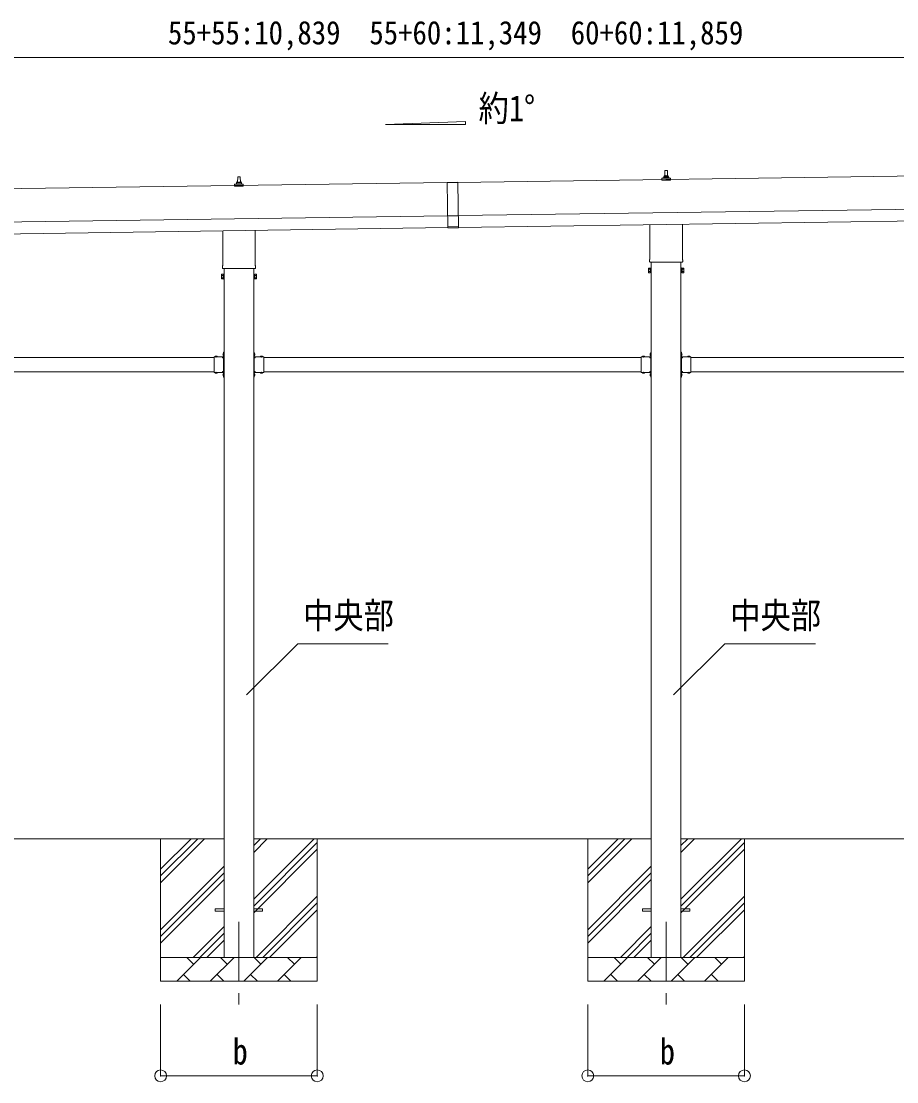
# Model space of a CAD drawing. Units: millimetres, scale not verified. Extents: x -13976 to 14131, y -9754 to 9646.
# Drawn here: x 2326 to 6015, y -704 to 3765 of the extents above; entities that cross this region are included whole.
import ezdxf
from ezdxf.enums import TextEntityAlignment as Align

# ---------------------------------------------------------------- set-up
doc = ezdxf.new("R2010")
doc.units = ezdxf.units.MM
doc.header["$LTSCALE"] = 50
doc.header["$PDMODE"] = 32
doc.header["$PDSIZE"] = 50
doc.linetypes.add('CHAIN1', pattern=[8, 5, -1, 1, -1])
doc.linetypes.add('USER8', pattern=[4, 3, -1])
for name, color, linetype, lineweight in [('0-1_壁線', 7, 'Continuous', 9), ('0-2_建具', 4, 'Continuous', 9), ('0-4_設備', 4, 'Continuous', 9), ('0-6_手摺', 6, 'Continuous', 9), ('0-7_ハッチ', 6, 'Continuous', 9)]:
    doc.layers.add(name, color=color, linetype=linetype, lineweight=lineweight)
doc.styles.add('ＭＳ ゴシック', font='')
doc.styles.get('ＭＳ ゴシック').set_extended_font_data('MS Gothic')

msp = doc.modelspace()

# ---------------------------------------------------------------- linework, layer by layer
at = {"layer": '0-1_壁線'}
for p, q in [((3180.7, 319.78), (1505.7, 319.78)), ((2913.2, 319.78), (2913.2, -280.22)), ((2913.2, 134.73), (3098.25, 319.78)), ((2913.2, 163.01), (3069.96, 319.78)), ((2913.2, 191.3), (3041.68, 319.78)), ((4980.7, 319.78), (3305.7, 319.78)), ((3305.7, 64.68), (3560.8, 319.78)), ((3305.7, 262.67), (3362.81, 319.78)), ((3305.7, 290.95), (3334.52, 319.78)), ((3573.2, 319.78), (3573.2, -280.22)), ((4713.2, 319.78), (4713.2, -280.22)), ((4713.2, 134.73), (4898.25, 319.78)), ((4713.2, 163.01), (4869.96, 319.78)), ((4713.2, 191.3), (4841.68, 319.78)), ((6780.7, 319.78), (5105.7, 319.78)), ((5105.7, 64.68), (5360.8, 319.78)), ((5105.7, 262.67), (5162.81, 319.78)), ((5105.7, 290.95), (5134.52, 319.78)), ((5373.2, 319.78), (5373.2, -280.22)), ((3305.7, 36.39), (3573.2, 303.89)), ((3305.7, 8.11), (3573.2, 275.61)), ((5105.7, 36.39), (5373.2, 303.89)), ((5105.7, 8.11), (5373.2, 275.61)), ((2913.2, -63.26), (3180.7, 204.24)), ((4713.2, -63.26), (4980.7, 204.24)), ((2913.2, -91.55), (3180.7, 175.95)), ((2913.2, -119.83), (3180.7, 147.67)), ((4713.2, -91.55), (4980.7, 175.95)), ((4713.2, -119.83), (4980.7, 147.67)), ((3315.35, -180.22), (3573.2, 77.62)), ((3343.64, -180.22), (3573.2, 49.34)), ((5115.35, -180.22), (5373.2, 77.62)), ((5143.64, -180.22), (5373.2, 49.34)), ((3371.92, -180.22), (3573.2, 21.05)), ((5171.92, -180.22), (5373.2, 21.05)), ((3050.8, -180.22), (3180.7, -50.32)), ((3079.08, -180.22), (3180.7, -78.61)), ((4850.8, -180.22), (4980.7, -50.32)), ((4879.08, -180.22), (4980.7, -78.61)), ((3107.36, -180.22), (3180.7, -106.89)), ((4907.36, -180.22), (4980.7, -106.89)), ((3569.91, -180.22), (3573.2, -176.94)), ((5369.91, -180.22), (5373.2, -176.94)), ((2913.2, -180.22), (3573.2, -180.22)), ((2981.06, -280.22), (3081.06, -180.22)), ((3052.51, -208.78), (3023.96, -180.22)), ((3122.49, -280.22), (3222.49, -180.22)), ((3193.93, -208.78), (3165.38, -180.22)), ((3263.91, -280.22), (3363.91, -180.22)), ((3335.35, -208.78), (3306.8, -180.22)), ((3405.33, -280.22), (3505.33, -180.22)), ((3476.78, -208.78), (3448.22, -180.22)), ((4713.2, -180.22), (5373.2, -180.22)), ((4781.06, -280.22), (4881.06, -180.22)), ((4852.51, -208.78), (4823.96, -180.22)), ((4922.49, -280.22), (5022.49, -180.22)), ((4993.93, -208.78), (4965.38, -180.22)), ((5063.91, -280.22), (5163.91, -180.22)), ((5135.35, -208.78), (5106.8, -180.22)), ((5205.33, -280.22), (5305.33, -180.22)), ((5276.78, -208.78), (5248.22, -180.22)), ((3009.62, -251.67), (3038.17, -280.22)), ((3151.04, -251.67), (3179.59, -280.22)), ((3292.46, -251.67), (3321.01, -280.22)), ((3433.88, -251.67), (3462.44, -280.22)), ((4809.62, -251.67), (4838.17, -280.22)), ((4951.04, -251.67), (4979.59, -280.22)), ((5092.46, -251.67), (5121.01, -280.22)), ((5233.88, -251.67), (5262.44, -280.22)), ((3573.2, -280.22), (2913.2, -280.22)), ((5373.2, -280.22), (4713.2, -280.22))]:
    msp.add_line(p, q, dxfattribs=at)
at = {"layer": '0-2_建具', "color": 7, "linetype": 'CHAIN1'}
for p, q in [((3243.2, -30.22), (3243.2, -379.22)), ((5043.2, -30.22), (5043.2, -379.22))]:
    msp.add_line(p, q, dxfattribs=at)
at = {"layer": '0-4_設備'}
for p, q in [((9530.59, 3162.44), (4165.63, 3085.8)), ((5037.42, 3111.18), (5038.15, 3134.71)), ((5039.15, 3135.68), (5047.7, 3135.68)), ((5048.7, 3134.71), (5049.42, 3111.18)), ((4120.64, 3085.16), (-1244.31, 3008.51)), ((3233.42, 3081.26), (3233.42, 3085.47)), ((3234.42, 3085.47), (3252.42, 3085.47)), ((3237.42, 3085.47), (3238.15, 3109)), ((3239.15, 3109.97), (3247.7, 3109.97)), ((3248.7, 3109), (3249.42, 3085.47)), ((3253.42, 3081.26), (3253.42, 3085.47)), ((4120.62, 3086.16), (4165.62, 3086.8)), ((4120.62, 3086.16), (4123.37, 2894.18)), ((4165.63, 3085.8), (4120.64, 3085.16)), ((4165.62, 3086.8), (4168.36, 2894.82)), ((5025.17, 3095.68), (5025.17, 3103.4)), ((5061.67, 3095.68), (5025.17, 3095.68)), ((5025.56, 3104.18), (5061.29, 3104.18)), ((5025.94, 3104.37), (5032.66, 3106)), ((5033.04, 3106.18), (5053.81, 3106.18)), ((5033.42, 3106.97), (5033.42, 3111.18)), ((5034.42, 3111.18), (5052.42, 3111.18)), ((5053.42, 3106.97), (5053.42, 3111.18)), ((5060.91, 3104.37), (5054.19, 3106)), ((5061.67, 3095.68), (5061.67, 3103.4)), ((3225.17, 3069.97), (3225.17, 3077.68)), ((3261.67, 3069.97), (3225.17, 3069.97)), ((3225.56, 3078.47), (3261.29, 3078.47)), ((3225.94, 3078.66), (3232.66, 3080.29)), ((3233.04, 3080.47), (3253.81, 3080.47)), ((3260.91, 3078.66), (3254.19, 3080.29)), ((3261.67, 3069.97), (3261.67, 3077.68)), ((4167.63, 2945.81), (9532.59, 3022.45)), ((4168.35, 2895.82), (9533.3, 2972.46)), ((-1242.31, 2868.53), (4122.64, 2945.17)), ((4167.64, 2945.31), (4122.65, 2944.67)), ((4975.12, 2761.7), (4975.12, 2907.34)), ((5111.72, 2909.29), (5111.72, 2761.7)), ((-1241.6, 2818.53), (4123.35, 2895.17)), ((3175.12, 2735.98), (3175.12, 2881.63)), ((3311.72, 2883.58), (3311.72, 2735.98)), ((4168.29, 2899.82), (4123.3, 2899.17)), ((4168.36, 2894.82), (4123.37, 2894.18)), ((3173.42, 2727.21), (3173.42, 2732.71)), ((3313.42, 2732.71), (3313.42, 2727.21)), ((4973.42, 2752.92), (4973.42, 2758.42)), ((5111.36, 2749.42), (4975.49, 2749.42)), ((4980.7, 2749.42), (4980.7, -180.22)), ((5105.7, -180.22), (5105.7, 2749.42)), ((5113.42, 2758.42), (5113.42, 2752.92)), ((3169.42, 2697.71), (3170.18, 2699.02)), ((3169.42, 2697.71), (3169.42, 2680.71)), ((3176.42, 2694.12), (3170.18, 2694.12)), ((3176.42, 2684.3), (3170.18, 2684.3)), ((3311.36, 2723.71), (3175.49, 2723.71)), ((3180.7, 2723.71), (3180.7, -180.22)), ((3305.7, -180.22), (3305.7, 2723.71)), ((3310.42, 2694.12), (3316.66, 2694.12)), ((3310.42, 2684.3), (3316.66, 2684.3)), ((3317.42, 2697.71), (3316.66, 2699.02)), ((3317.42, 2697.71), (3317.42, 2680.71)), ((4969.42, 2723.42), (4970.18, 2724.74)), ((4969.42, 2723.42), (4969.42, 2706.42)), ((4969.42, 2706.42), (4970.18, 2705.11)), ((4976.42, 2719.83), (4970.18, 2719.83)), ((4976.42, 2710.02), (4970.18, 2710.02)), ((4976.42, 2705.11), (4970.18, 2705.11)), ((4978.92, 2705.72), (4976.42, 2705.72)), ((5107.92, 2705.72), (5110.42, 2705.72)), ((5110.42, 2719.83), (5116.66, 2719.83)), ((5110.42, 2710.02), (5116.66, 2710.02)), ((5110.42, 2705.11), (5116.66, 2705.11)), ((5117.42, 2723.42), (5116.66, 2724.74)), ((5117.42, 2706.42), (5116.66, 2705.11)), ((5117.42, 2723.42), (5117.42, 2706.42)), ((3169.42, 2680.71), (3170.18, 2679.39)), ((3176.42, 2679.39), (3170.18, 2679.39)), ((3178.92, 2680.01), (3176.42, 2680.01)), ((3307.92, 2680.01), (3310.42, 2680.01)), ((3310.42, 2679.39), (3316.66, 2679.39)), ((3317.42, 2680.71), (3316.66, 2679.39)), ((3178.7, 2370.78), (3180.7, 2370.78)), ((3178.7, 2370.78), (3178.7, 2350.78)), ((3180.7, 2370.78), (3180.7, 2350.78)), ((3307.7, 2370.78), (3305.7, 2370.78)), ((3305.7, 2370.78), (3305.7, 2350.78)), ((3307.7, 2370.78), (3307.7, 2350.78)), ((4978.7, 2370.78), (4980.7, 2370.78)), ((4978.7, 2370.78), (4978.7, 2350.78)), ((4980.7, 2370.78), (4980.7, 2350.78)), ((5107.7, 2370.78), (5105.7, 2370.78)), ((5105.7, 2370.78), (5105.7, 2350.78)), ((5107.7, 2370.78), (5107.7, 2350.78)), ((1547.7, 2347.78), (3138.7, 2347.78)), ((3138.7, 2350.78), (3138.7, 2284.78)), ((3138.7, 2350.78), (3178.7, 2350.78)), ((3141.8, 2351.29), (3141.8, 2350.78)), ((3141.8, 2350.78), (3153.6, 2350.78)), ((3178.19, 2366.68), (3178.7, 2366.68)), ((3178.7, 2366.68), (3178.7, 2354.88)), ((3180.7, 2363.78), (3178.7, 2363.78)), ((3180.7, 2357.78), (3178.7, 2357.78)), ((3178.7, 2346.78), (3178.7, 2288.78)), ((3305.7, 2363.78), (3307.7, 2363.78)), ((3305.7, 2357.78), (3307.7, 2357.78)), ((3308.21, 2366.68), (3307.7, 2366.68)), ((3307.7, 2366.68), (3307.7, 2354.88)), ((3347.7, 2350.78), (3307.7, 2350.78)), ((3307.7, 2346.78), (3307.7, 2288.78)), ((3344.6, 2350.78), (3332.8, 2350.78)), ((3344.6, 2351.29), (3344.6, 2350.78)), ((3347.7, 2350.78), (3347.7, 2284.78)), ((3347.7, 2347.78), (4938.7, 2347.78)), ((4938.7, 2350.78), (4938.7, 2284.78)), ((4938.7, 2350.78), (4978.7, 2350.78)), ((4941.8, 2351.29), (4941.8, 2350.78)), ((4941.8, 2350.78), (4953.6, 2350.78)), ((4978.19, 2366.68), (4978.7, 2366.68)), ((4978.7, 2366.68), (4978.7, 2354.88)), ((4980.7, 2363.78), (4978.7, 2363.78)), ((4980.7, 2357.78), (4978.7, 2357.78)), ((4978.7, 2346.78), (4978.7, 2288.78)), ((5105.7, 2363.78), (5107.7, 2363.78)), ((5105.7, 2357.78), (5107.7, 2357.78)), ((5108.21, 2366.68), (5107.7, 2366.68)), ((5107.7, 2366.68), (5107.7, 2354.88)), ((5147.7, 2350.78), (5107.7, 2350.78)), ((5107.7, 2346.78), (5107.7, 2288.78)), ((5144.6, 2350.78), (5132.8, 2350.78)), ((5144.6, 2351.29), (5144.6, 2350.78)), ((5147.7, 2350.78), (5147.7, 2284.78)), ((5147.7, 2347.78), (6738.7, 2347.78)), ((1547.7, 2287.78), (3138.7, 2287.78)), ((3138.7, 2284.78), (3178.7, 2284.78)), ((3141.8, 2284.27), (3141.8, 2284.78)), ((3141.8, 2284.78), (3153.6, 2284.78)), ((3174.7, 2287.78), (3180.2, 2287.78)), ((3178.7, 2286.78), (3174.7, 2286.78)), ((3178.19, 2280.68), (3178.7, 2280.68)), ((3178.7, 2284.78), (3178.7, 2264.78)), ((3178.7, 2280.68), (3178.7, 2268.88)), ((3180.7, 2284.78), (3180.7, 2264.78)), ((3305.7, 2284.78), (3305.7, 2264.78)), ((3311.7, 2287.78), (3306.2, 2287.78)), ((3307.7, 2286.78), (3311.7, 2286.78)), ((3307.7, 2284.78), (3307.7, 2264.78)), ((3347.7, 2284.78), (3307.7, 2284.78)), ((3308.21, 2280.68), (3307.7, 2280.68)), ((3307.7, 2280.68), (3307.7, 2268.88)), ((3344.6, 2284.78), (3332.8, 2284.78)), ((3344.6, 2284.27), (3344.6, 2284.78)), ((3347.7, 2287.78), (4938.7, 2287.78)), ((4938.7, 2284.78), (4978.7, 2284.78)), ((4941.8, 2284.27), (4941.8, 2284.78)), ((4941.8, 2284.78), (4953.6, 2284.78)), ((4974.7, 2287.78), (4980.2, 2287.78)), ((4978.7, 2286.78), (4974.7, 2286.78)), ((4978.19, 2280.68), (4978.7, 2280.68)), ((4978.7, 2284.78), (4978.7, 2264.78)), ((4978.7, 2280.68), (4978.7, 2268.88)), ((4980.7, 2284.78), (4980.7, 2264.78)), ((5105.7, 2284.78), (5105.7, 2264.78)), ((5111.7, 2287.78), (5106.2, 2287.78)), ((5107.7, 2286.78), (5111.7, 2286.78)), ((5107.7, 2284.78), (5107.7, 2264.78)), ((5147.7, 2284.78), (5107.7, 2284.78)), ((5108.21, 2280.68), (5107.7, 2280.68)), ((5107.7, 2280.68), (5107.7, 2268.88)), ((5144.6, 2284.78), (5132.8, 2284.78)), ((5144.6, 2284.27), (5144.6, 2284.78)), ((5147.7, 2287.78), (6738.7, 2287.78)), ((3180.7, 2277.78), (3178.7, 2277.78)), ((3180.7, 2271.78), (3178.7, 2271.78)), ((3178.7, 2264.78), (3180.7, 2264.78)), ((3305.7, 2277.78), (3307.7, 2277.78)), ((3305.7, 2271.78), (3307.7, 2271.78)), ((3307.7, 2264.78), (3305.7, 2264.78)), ((4980.7, 2277.78), (4978.7, 2277.78)), ((4980.7, 2271.78), (4978.7, 2271.78)), ((4978.7, 2264.78), (4980.7, 2264.78)), ((5105.7, 2277.78), (5107.7, 2277.78)), ((5105.7, 2271.78), (5107.7, 2271.78)), ((5107.7, 2264.78), (5105.7, 2264.78)), ((3143.2, 24.28), (3180.7, 24.28)), ((3143.2, 15.28), (3143.2, 24.28)), ((3143.2, 15.28), (3180.7, 15.28)), ((3305.7, 24.28), (3343.2, 24.28)), ((3305.7, 15.28), (3343.2, 15.28)), ((3343.2, 15.28), (3343.2, 24.28)), ((4943.2, 24.28), (4980.7, 24.28)), ((4943.2, 15.28), (4943.2, 24.28)), ((4943.2, 15.28), (4980.7, 15.28)), ((5105.7, 24.28), (5143.2, 24.28)), ((5105.7, 15.28), (5143.2, 15.28)), ((5143.2, 15.28), (5143.2, 24.28))]:
    msp.add_line(p, q, dxfattribs=at)
for points in [[(3861.54, 3330.35), (4197.54, 3342.77), (4197.54, 3330.35)], [(3178.92, 2678.71), (3178.92, 2699.71), (3180.92, 2699.71), (3180.92, 2678.71)], [(3307.92, 2678.71), (3307.92, 2699.71), (3305.92, 2699.71), (3305.92, 2678.71)], [(4978.92, 2704.42), (4978.92, 2725.42), (4980.92, 2725.42), (4980.92, 2704.42)], [(5107.92, 2704.42), (5107.92, 2725.42), (5105.92, 2725.42), (5105.92, 2704.42)]]:
    msp.add_lwpolyline(points, close=True, dxfattribs=at)
for points in [[(3176.42, 2679.39), (3176.42, 2699.02), (3170.18, 2699.02)], [(3176.42, 2680.01), (3176.42, 2698.41), (3178.92, 2698.41)], [(3310.42, 2680.01), (3310.42, 2698.41), (3307.92, 2698.41)], [(3310.42, 2679.39), (3310.42, 2699.02), (3316.66, 2699.02)], [(4976.42, 2705.11), (4976.42, 2724.74), (4970.18, 2724.74)], [(4976.42, 2705.72), (4976.42, 2724.12), (4978.92, 2724.12)], [(5110.42, 2705.72), (5110.42, 2724.12), (5107.92, 2724.12)], [(5110.42, 2705.11), (5110.42, 2724.74), (5116.66, 2724.74)], [(3141.8, 2351.29), (3153.6, 2351.29), (3153.6, 2350.78)], [(3178.7, 2346.78), (3174.7, 2346.78), (3174.7, 2348.78), (3178.7, 2348.78)], [(3174.7, 2347.78), (3180.2, 2347.78), (3180.2, 2287.78)], [(3178.19, 2366.68), (3178.19, 2354.88), (3178.7, 2354.88)], [(3311.7, 2347.78), (3306.2, 2347.78), (3306.2, 2287.78)], [(3308.21, 2366.68), (3308.21, 2354.88), (3307.7, 2354.88)], [(3307.7, 2346.78), (3311.7, 2346.78), (3311.7, 2348.78), (3307.7, 2348.78)], [(3344.6, 2351.29), (3332.8, 2351.29), (3332.8, 2350.78)], [(4941.8, 2351.29), (4953.6, 2351.29), (4953.6, 2350.78)], [(4978.7, 2346.78), (4974.7, 2346.78), (4974.7, 2348.78), (4978.7, 2348.78)], [(4974.7, 2347.78), (4980.2, 2347.78), (4980.2, 2287.78)], [(4978.19, 2366.68), (4978.19, 2354.88), (4978.7, 2354.88)], [(5111.7, 2347.78), (5106.2, 2347.78), (5106.2, 2287.78)], [(5108.21, 2366.68), (5108.21, 2354.88), (5107.7, 2354.88)], [(5107.7, 2346.78), (5111.7, 2346.78), (5111.7, 2348.78), (5107.7, 2348.78)], [(5144.6, 2351.29), (5132.8, 2351.29), (5132.8, 2350.78)], [(3141.8, 2284.27), (3153.6, 2284.27), (3153.6, 2284.78)], [(3178.7, 2288.78), (3174.7, 2288.78), (3174.7, 2286.78)], [(3178.19, 2280.68), (3178.19, 2268.88), (3178.7, 2268.88)], [(3307.7, 2288.78), (3311.7, 2288.78), (3311.7, 2286.78)], [(3308.21, 2280.68), (3308.21, 2268.88), (3307.7, 2268.88)], [(3344.6, 2284.27), (3332.8, 2284.27), (3332.8, 2284.78)], [(4941.8, 2284.27), (4953.6, 2284.27), (4953.6, 2284.78)], [(4978.7, 2288.78), (4974.7, 2288.78), (4974.7, 2286.78)], [(4978.19, 2280.68), (4978.19, 2268.88), (4978.7, 2268.88)], [(5107.7, 2288.78), (5111.7, 2288.78), (5111.7, 2286.78)], [(5108.21, 2280.68), (5108.21, 2268.88), (5107.7, 2268.88)], [(5144.6, 2284.27), (5132.8, 2284.27), (5132.8, 2284.78)]]:
    msp.add_lwpolyline(points, dxfattribs=at)
at = {"layer": '0-4_設備', "linetype": 'USER8'}
for points in [[(3145.2, 2353.39), (3146.55, 2350.61), (3147.7, 2350)], [(3150.2, 2353.39), (3148.84, 2350.61), (3147.7, 2350)], [(3176.09, 2363.28), (3178.86, 2361.92), (3179.47, 2360.78)], [(3176.09, 2358.28), (3178.86, 2359.63), (3179.47, 2360.78)], [(3310.31, 2363.28), (3307.53, 2361.92), (3306.92, 2360.78)], [(3310.31, 2358.28), (3307.53, 2359.63), (3306.92, 2360.78)], [(3336.2, 2353.39), (3337.55, 2350.61), (3338.7, 2350)], [(3341.2, 2353.39), (3339.84, 2350.61), (3338.7, 2350)], [(4945.2, 2353.39), (4946.55, 2350.61), (4947.7, 2350)], [(4950.2, 2353.39), (4948.84, 2350.61), (4947.7, 2350)], [(4976.09, 2363.28), (4978.86, 2361.92), (4979.47, 2360.78)], [(4976.09, 2358.28), (4978.86, 2359.63), (4979.47, 2360.78)], [(5110.31, 2363.28), (5107.53, 2361.92), (5106.92, 2360.78)], [(5110.31, 2358.28), (5107.53, 2359.63), (5106.92, 2360.78)], [(5136.2, 2353.39), (5137.55, 2350.61), (5138.7, 2350)], [(5141.2, 2353.39), (5139.84, 2350.61), (5138.7, 2350)], [(3145.2, 2282.17), (3146.55, 2284.94), (3147.7, 2285.55)], [(3150.2, 2282.17), (3148.84, 2284.94), (3147.7, 2285.55)], [(3336.2, 2282.17), (3337.55, 2284.94), (3338.7, 2285.55)], [(3341.2, 2282.17), (3339.84, 2284.94), (3338.7, 2285.55)], [(4945.2, 2282.17), (4946.55, 2284.94), (4947.7, 2285.55)], [(4950.2, 2282.17), (4948.84, 2284.94), (4947.7, 2285.55)], [(5136.2, 2282.17), (5137.55, 2284.94), (5138.7, 2285.55)], [(5141.2, 2282.17), (5139.84, 2284.94), (5138.7, 2285.55)], [(3176.09, 2277.28), (3178.86, 2275.92), (3179.47, 2274.78)], [(3176.09, 2272.28), (3178.86, 2273.63), (3179.47, 2274.78)], [(3310.31, 2277.28), (3307.53, 2275.92), (3306.92, 2274.78)], [(3310.31, 2272.28), (3307.53, 2273.63), (3306.92, 2274.78)], [(4976.09, 2277.28), (4978.86, 2275.92), (4979.47, 2274.78)], [(4976.09, 2272.28), (4978.86, 2273.63), (4979.47, 2274.78)], [(5110.31, 2277.28), (5107.53, 2275.92), (5106.92, 2274.78)], [(5110.31, 2272.28), (5107.53, 2273.63), (5106.92, 2274.78)]]:
    msp.add_lwpolyline(points, dxfattribs=at)
at = {"layer": '0-4_設備'}
for centre, radius, start, end in [((5039.15, 3134.68), 1, 90, 178.60509), ((5047.7, 3134.68), 1, 1.39491, 90), ((3237.51, 3084.84), 4.13, 90, 171.17633), ((3234.42, 3084.47), 1, 90, 180), ((3239.15, 3108.97), 1, 90, 178.60509), ((3246.76, 3085.47), 4.83, 133.60282, 180), ((3240.09, 3085.47), 4.83, 0, 46.39718), ((3247.7, 3108.97), 1, 1.39491, 90), ((3249.34, 3084.84), 4.13, 8.82367, 90), ((3252.42, 3084.47), 1, 0, 90), ((5026.17, 3103.4), 1, 103.62699, 180), ((5032.42, 3106.97), 1, 283.62699, 0), ((5037.51, 3110.55), 4.13, 90, 171.17633), ((5034.42, 3110.18), 1, 90, 180), ((5046.76, 3111.18), 4.83, 133.60282, 180), ((5040.09, 3111.18), 4.83, 0, 46.39718), ((5049.34, 3110.55), 4.13, 8.82367, 90), ((5052.42, 3110.18), 1, 0, 90), ((5054.42, 3106.97), 1, 180, 256.37301), ((5060.67, 3103.4), 1, 0, 76.37301), ((3226.17, 3077.68), 1, 103.62699, 180), ((3232.42, 3081.26), 1, 283.62699, 0), ((3254.42, 3081.26), 1, 180, 256.37301), ((3260.67, 3077.68), 1, 0, 76.37301), ((3177.42, 2732.71), 4, 125.09963, 180), ((3177.42, 2727.21), 4, 180, 194.47751), ((3309.42, 2732.71), 4, 0, 54.90037), ((3309.42, 2727.21), 4, 345.52249, 0), ((4977.42, 2758.42), 4, 125.09963, 180), ((4977.42, 2752.92), 4, 180, 194.47751), ((4977.42, 2752.92), 4, 194.47751, 241.04498), ((5109.42, 2752.92), 4, 298.95502, 345.52249), ((5109.42, 2758.42), 4, 0, 54.90037), ((5109.42, 2752.92), 4, 345.52249, 0), ((3185.66, 2689.21), 16.24, 162.41205, 197.58795), ((3173.77, 2696.57), 4.34, 145.61575, 214.38425), ((3173.77, 2681.85), 4.34, 145.61575, 214.38425), ((3177.42, 2727.21), 4, 194.47751, 241.04498), ((3309.42, 2727.21), 4, 298.95502, 345.52249), ((3301.18, 2689.21), 16.24, 342.41205, 17.58795), ((3313.08, 2696.57), 4.34, 325.61575, 34.38425), ((3313.08, 2681.85), 4.34, 325.61575, 34.38425), ((4985.66, 2714.92), 16.24, 162.41205, 197.58795), ((4973.77, 2722.28), 4.34, 145.61575, 214.38425), ((4973.77, 2707.56), 4.34, 145.61575, 214.38425), ((5101.18, 2714.92), 16.24, 342.41205, 17.58795), ((5113.08, 2722.28), 4.34, 325.61575, 34.38425), ((5113.08, 2707.56), 4.34, 325.61575, 34.38425), ((3147.7, 2345.55), 8.23, 44.2189, 135.7811), ((3183.93, 2360.78), 8.23, 134.2189, 225.7811), ((3178.7, 2350.78), 2, 270, 0), ((3307.7, 2350.78), 2, 180, 270), ((3302.46, 2360.78), 8.23, 314.2189, 45.7811), ((3338.7, 2345.55), 8.23, 44.2189, 135.7811), ((4947.7, 2345.55), 8.23, 44.2189, 135.7811), ((4983.93, 2360.78), 8.23, 134.2189, 225.7811), ((4978.7, 2350.78), 2, 270, 0), ((5107.7, 2350.78), 2, 180, 270), ((5102.46, 2360.78), 8.23, 314.2189, 45.7811), ((5138.7, 2345.55), 8.23, 44.2189, 135.7811), ((3147.7, 2290.01), 8.23, 224.2189, 315.7811), ((3183.93, 2274.78), 8.23, 134.2189, 225.7811), ((3178.7, 2284.78), 2, 0, 90), ((3307.7, 2284.78), 2, 90, 180), ((3302.46, 2274.78), 8.23, 314.2189, 45.7811), ((3338.7, 2290.01), 8.23, 224.2189, 315.7811), ((4947.7, 2290.01), 8.23, 224.2189, 315.7811), ((4983.93, 2274.78), 8.23, 134.2189, 225.7811), ((4978.7, 2284.78), 2, 0, 90), ((5107.7, 2284.78), 2, 90, 180), ((5102.46, 2274.78), 8.23, 314.2189, 45.7811), ((5138.7, 2290.01), 8.23, 224.2189, 315.7811)]:
    msp.add_arc(centre, radius, start, end, dxfattribs=at)
at = {"layer": '0-6_手摺'}
for p, q in [((-1275.33, 3612.72), (9563.67, 3612.72)), ((2913.27, -679.22), (2913.27, -379.22)), ((4713.27, -679.22), (4713.27, -379.22))]:
    msp.add_line(p, q, dxfattribs=at)
for points in [[(2913.27, -679.22), (3573.27, -679.22), (3573.27, -379.22)], [(4713.27, -679.22), (5373.27, -679.22), (5373.27, -379.22)]]:
    msp.add_lwpolyline(points, dxfattribs=at)
for p in [(2913.27, -679.22), (3573.27, -679.22), (4713.27, -679.22), (5373.27, -679.22)]:
    msp.add_point(p, dxfattribs=at)
at = {"layer": '0-7_ハッチ'}
for p, q in [((3490.83, 1141.85), (3274.83, 925.85)), ((3872.15, 1141.85), (3490.83, 1141.85)), ((5290.83, 1141.85), (5074.83, 925.85)), ((5672.15, 1141.85), (5290.83, 1141.85))]:
    msp.add_line(p, q, dxfattribs=at)

# ---------------------------------------------------------------- texts
at = {"layer": '0-4_設備', "color": 7, "style": 'ＭＳ ゴシック', "width": 0.85}
msp.add_text('約1°', height=110, dxfattribs=at).set_placement((4253.22, 3310.13), align=Align.BOTTOM_LEFT)
at = {"layer": '0-6_手摺', "color": 7, "style": 'ＭＳ ゴシック'}
for s, height, width, p in [('55+55:10,839\u300055+60:11,349\u300060+60:11,859', 98.97, 0.9, (2944.17, 3637.72)), ('b', 110, 0.85, (3217.02, -664.22)), ('b', 110, 0.85, (5017.02, -664.22))]:
    msp.add_text(s, height=height, dxfattribs=dict(at, width=width)).set_placement(p, align=Align.BOTTOM_LEFT)
at = {"layer": '0-7_ハッチ', "color": 7, "style": 'ＭＳ ゴシック', "width": 0.85}
for p in [(3513.46, 1173.2), (5313.46, 1173.2)]:
    msp.add_text('中央部', height=110, dxfattribs=at).set_placement(p, align=Align.BOTTOM_LEFT)

doc.saveas('drawing.dxf')
